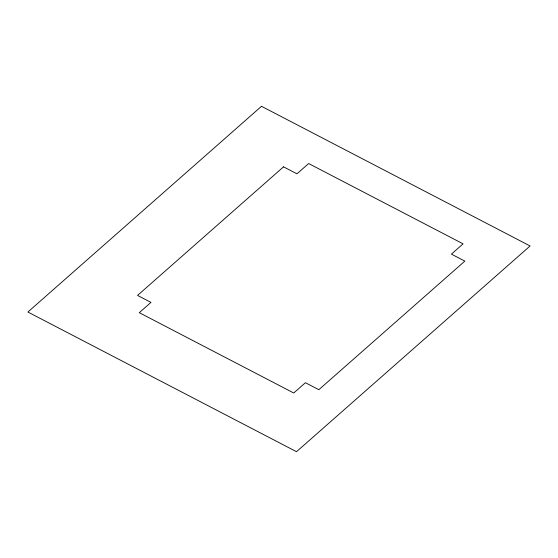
<?xml version="1.0" encoding="UTF-8"?>
<svg xmlns="http://www.w3.org/2000/svg" width="558" height="558" viewBox="0 0 558 558"><rect width="100%" height="100%" fill="white"/><g stroke="black" fill="none" stroke-linecap="round" stroke-linejoin="round"><path stroke-width="0.84" d="M261.493 106.299L27.9 312.027L296.507 451.701L530.1 245.973L261.493 106.299M283.534 166.842L137.54 295.419L150.967 302.401L139.291 312.689L293.738 392.999L305.414 382.711L318.848 389.7L464.842 261.116L451.415 254.134L463.091 243.846L308.644 163.536L296.968 173.824L283.534 166.842"/></g></svg>
